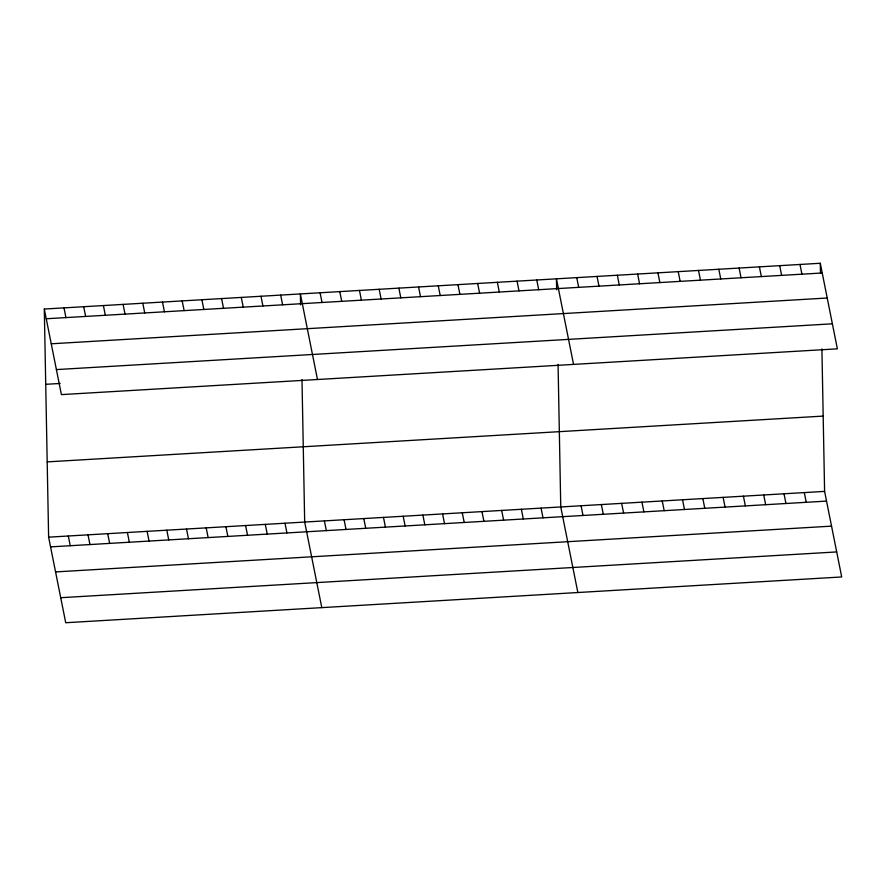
<?xml version="1.0" encoding="UTF-8"?>
<svg xmlns="http://www.w3.org/2000/svg" width="886" height="886" viewBox="0 0 886 886"><rect width="100%" height="100%" fill="white"/><g stroke="black" fill="none" stroke-linecap="round" stroke-linejoin="round"><path stroke-width="1.33" d="M44.3 309.037L820.281 263.264L837.381 348.84L61.4 394.613L44.3 309.037L48.619 537.16L65.719 622.736L841.7 576.963L824.6 491.387L821.909 348.885M46.238 318.761L822.23 272.988M51.244 343.79L827.225 298.017M56.394 369.584L832.386 323.811M45.729 384.314L60.17 383.461M47.191 461.883L823.172 416.099M48.619 537.16L824.6 491.387M50.557 546.884L826.538 501.111M55.563 571.913L831.544 526.14M60.713 597.707L836.694 551.934M799.992 264.46L801.93 274.184M779.691 265.656L781.64 275.38M759.402 266.852L761.34 276.576M804.3 492.583L806.249 502.307M739.101 268.048L741.05 277.783M784.01 493.779L785.948 503.503M718.812 269.244L720.75 278.979M763.71 494.975L765.659 504.699M698.511 270.451L700.461 280.175M743.42 496.171L745.359 505.895M678.222 271.648L680.16 281.371M723.12 497.367L725.069 507.091M657.921 272.844L659.871 282.568M702.831 498.563L704.769 508.287M637.632 274.04L639.57 283.764M682.53 499.759L684.479 509.494M617.332 275.236L619.281 284.96M662.241 500.967L664.179 510.69M597.042 276.432L598.98 286.156M641.94 502.163L643.889 511.886M576.742 277.628L578.691 287.352M621.651 503.359L623.589 513.083M573.552 364.401L556.452 278.824L556.652 289.777M601.35 504.555L603.3 514.279M536.75 279.987L538.699 289.711M581.061 505.751L582.999 515.475M517.059 281.15L518.997 290.874M577.86 592.524L560.76 506.947L558.069 364.445M497.356 282.313L499.294 292.037M541.069 508.11L543.007 517.834M477.654 283.476L479.603 293.2M521.367 509.273L523.316 518.997M457.962 284.639L459.9 294.362M501.675 510.436L503.613 520.16M438.26 285.801L440.209 295.525M481.973 511.599L483.911 521.322M418.569 286.964L420.507 296.688M462.27 512.761L464.22 522.485M398.866 288.127L400.804 297.851M442.579 513.913L444.517 523.648M379.164 289.279L381.113 299.014M422.877 515.076L424.826 524.811M359.472 290.442L361.41 300.177M403.185 516.239L405.123 525.963M339.77 291.605L341.719 301.329M383.483 517.402L385.421 527.126M320.079 292.768L322.017 302.491M363.781 518.565L365.73 528.289M317.476 379.507L300.376 293.93L300.587 304.884M344.089 519.728L346.027 529.451M280.674 295.093L282.623 304.817M324.387 520.89L326.336 530.614M260.982 296.256L262.921 305.98M321.795 607.63L304.684 522.053L301.993 379.551M241.28 297.419L243.229 307.143M284.993 523.216L286.931 532.94M221.578 298.582L223.527 308.306M265.291 524.379L267.24 534.103M201.886 299.745L203.824 309.469M245.599 525.542L247.537 535.266M182.184 300.908L184.133 310.632M225.897 526.705L227.846 536.429M162.492 302.071L164.431 311.794M206.194 527.857L208.144 537.592M142.79 303.222L144.739 312.957M186.503 529.02L188.441 538.754M123.088 304.385L125.037 314.12M166.801 530.182L168.75 539.906M103.396 305.548L105.334 315.272M147.109 531.345L149.047 541.069M83.694 306.711L85.643 316.435M127.407 532.508L129.345 542.232M64.002 307.874L65.941 317.598M107.704 533.671L109.654 543.395M88.013 534.834L89.951 544.558M68.311 535.997L70.26 545.721M820.281 263.264L820.469 272.844"/></g></svg>
